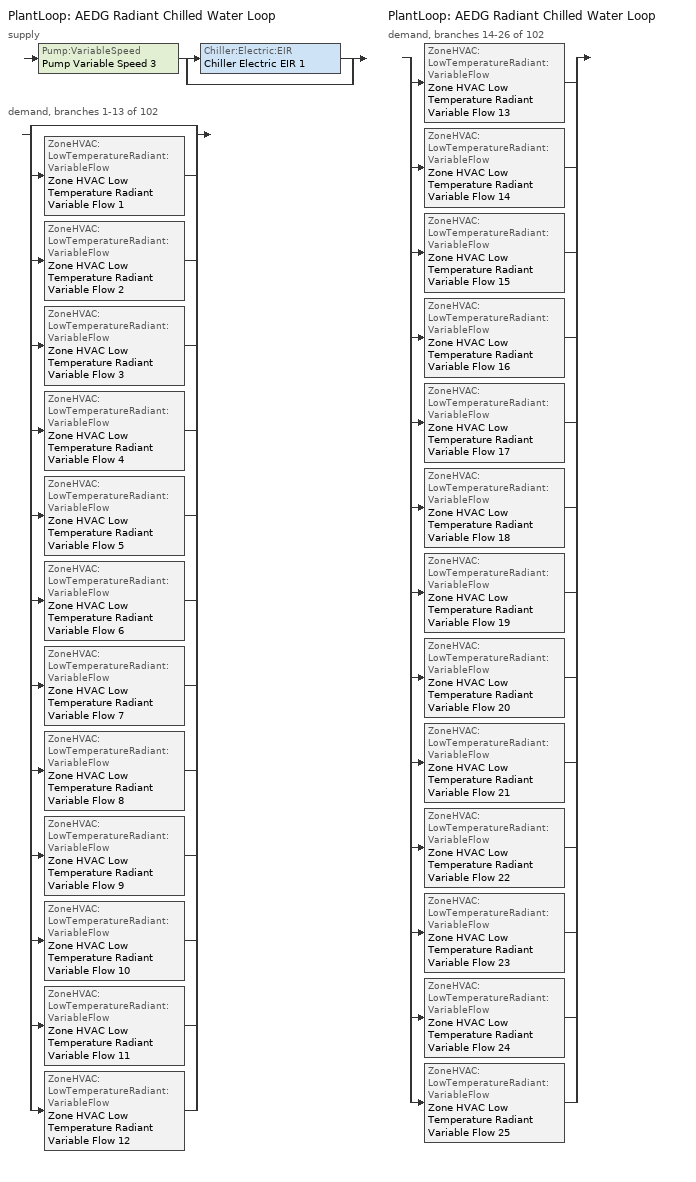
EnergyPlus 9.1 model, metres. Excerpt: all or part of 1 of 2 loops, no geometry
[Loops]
PlantLoop 'AEDG Radiant Chilled Water Loop'
 supply: Pump:VariableSpeed 'Pump Variable Speed 3' > split
  | Chiller:Electric:EIR 'Chiller Electric EIR 1'
  | bypass
 demand, branches 1-13 of 102: split
  | bypass
  | ZoneHVAC:LowTemperatureRadiant:VariableFlow 'Zone HVAC Low Temperature Radiant Variable Flow 1'
  | ZoneHVAC:LowTemperatureRadiant:VariableFlow 'Zone HVAC Low Temperature Radiant Variable Flow 2'
  | ZoneHVAC:LowTemperatureRadiant:VariableFlow 'Zone HVAC Low Temperature Radiant Variable Flow 3'
  | ZoneHVAC:LowTemperatureRadiant:VariableFlow 'Zone HVAC Low Temperature Radiant Variable Flow 4'
  | ZoneHVAC:LowTemperatureRadiant:VariableFlow 'Zone HVAC Low Temperature Radiant Variable Flow 5'
  | ZoneHVAC:LowTemperatureRadiant:VariableFlow 'Zone HVAC Low Temperature Radiant Variable Flow 6'
  | ZoneHVAC:LowTemperatureRadiant:VariableFlow 'Zone HVAC Low Temperature Radiant Variable Flow 7'
  | ZoneHVAC:LowTemperatureRadiant:VariableFlow 'Zone HVAC Low Temperature Radiant Variable Flow 8'
  | ZoneHVAC:LowTemperatureRadiant:VariableFlow 'Zone HVAC Low Temperature Radiant Variable Flow 9'
  | ZoneHVAC:LowTemperatureRadiant:VariableFlow 'Zone HVAC Low Temperature Radiant Variable Flow 10'
  | ZoneHVAC:LowTemperatureRadiant:VariableFlow 'Zone HVAC Low Temperature Radiant Variable Flow 11'
  | ZoneHVAC:LowTemperatureRadiant:VariableFlow 'Zone HVAC Low Temperature Radiant Variable Flow 12'
PlantLoop 'AEDG Radiant Chilled Water Loop'
 demand, branches 14-26 of 102: split
  | ZoneHVAC:LowTemperatureRadiant:VariableFlow 'Zone HVAC Low Temperature Radiant Variable Flow 13'
  | ZoneHVAC:LowTemperatureRadiant:VariableFlow 'Zone HVAC Low Temperature Radiant Variable Flow 14'
  | ZoneHVAC:LowTemperatureRadiant:VariableFlow 'Zone HVAC Low Temperature Radiant Variable Flow 15'
  | ZoneHVAC:LowTemperatureRadiant:VariableFlow 'Zone HVAC Low Temperature Radiant Variable Flow 16'
  | ZoneHVAC:LowTemperatureRadiant:VariableFlow 'Zone HVAC Low Temperature Radiant Variable Flow 17'
  | ZoneHVAC:LowTemperatureRadiant:VariableFlow 'Zone HVAC Low Temperature Radiant Variable Flow 18'
  | ZoneHVAC:LowTemperatureRadiant:VariableFlow 'Zone HVAC Low Temperature Radiant Variable Flow 19'
  | ZoneHVAC:LowTemperatureRadiant:VariableFlow 'Zone HVAC Low Temperature Radiant Variable Flow 20'
  | ZoneHVAC:LowTemperatureRadiant:VariableFlow 'Zone HVAC Low Temperature Radiant Variable Flow 21'
  | ZoneHVAC:LowTemperatureRadiant:VariableFlow 'Zone HVAC Low Temperature Radiant Variable Flow 22'
  | ZoneHVAC:LowTemperatureRadiant:VariableFlow 'Zone HVAC Low Temperature Radiant Variable Flow 23'
  | ZoneHVAC:LowTemperatureRadiant:VariableFlow 'Zone HVAC Low Temperature Radiant Variable Flow 24'
  | ZoneHVAC:LowTemperatureRadiant:VariableFlow 'Zone HVAC Low Temperature Radiant Variable Flow 25'
[ZoneHVAC:LowTemperatureRadiant:VariableFlow] Availability Schedule=Always On Discrete; Hydronic Tubing Inside Diameter {m}=0.012; Hydronic Tubing Length {m}=Autosize; Temperature Control Type=MeanRadiantTemperature; Heating Design Capacity Method=HeatingDesignCapacity; Heating Design Capacity {W}=Autosize; Maximum Hot Water Flow {m3/s}=Autosize; Heating Control Throttling Range {deltaC}=0.5; Heating Control Temperature Schedule=AEDG Office Mean Radiant Heating Setpoint Schedule; Cooling Design Capacity Method=CoolingDesignCapacity; Cooling Design Capacity {W}=Autosize; Maximum Cold Water Flow {m3/s}=Autosize; Cooling Control Throttling Range {deltaC}=0.5; Cooling Control Temperature Schedule=AEDG Office Mean Radiant Cooling Setpoint Schedule; Condensation Control Type=SimpleOff; Condensation Control Dewpoint Offset {C}=1; Number of Circuits=OnePerSurface; Circuit Length {m}=106.7
Name | Zone | Surface Name or Radiant Surface Group
Zone HVAC Low Temperature Radiant Variable Flow 8 | Thermal Zone 32 | Zone HVAC Low Temperature Radiant Variable Flow 8Floors
Zone HVAC Low Temperature Radiant Variable Flow 9 | Thermal Zone 34 | Zone HVAC Low Temperature Radiant Variable Flow 9Floors
Zone HVAC Low Temperature Radiant Variable Flow 22 | Thermal Zone 58 | Zone HVAC Low Temperature Radiant Variable Flow 22Floors
Zone HVAC Low Temperature Radiant Variable Flow 25 | Thermal Zone 66 | Zone HVAC Low Temperature Radiant Variable Flow 25Floors
Zone HVAC Low Temperature Radiant Variable Flow 24 | Thermal Zone 68 | Zone HVAC Low Temperature Radiant Variable Flow 24Floors
Zone HVAC Low Temperature Radiant Variable Flow 15 | Thermal Zone 7 | Zone HVAC Low Temperature Radiant Variable Flow 15Floors
Zone HVAC Low Temperature Radiant Variable Flow 23 | Thermal Zone 73 | Zone HVAC Low Temperature Radiant Variable Flow 23Floors
Zone HVAC Low Temperature Radiant Variable Flow 20 | Thermal Zone 74 | Zone HVAC Low Temperature Radiant Variable Flow 20Floors
Zone HVAC Low Temperature Radiant Variable Flow 18 | Thermal Zone 76 | Zone HVAC Low Temperature Radiant Variable Flow 18Floors
Zone HVAC Low Temperature Radiant Variable Flow 11 | Thermal Zone 77 | Zone HVAC Low Temperature Radiant Variable Flow 11Floors
Zone HVAC Low Temperature Radiant Variable Flow 17 | Thermal Zone 79 | Zone HVAC Low Temperature Radiant Variable Flow 17Floors
Zone HVAC Low Temperature Radiant Variable Flow 19 | Thermal Zone 80 | Zone HVAC Low Temperature Radiant Variable Flow 19Floors
Zone HVAC Low Temperature Radiant Variable Flow 16 | Thermal Zone 81 | Zone HVAC Low Temperature Radiant Variable Flow 16Floors
Zone HVAC Low Temperature Radiant Variable Flow 14 | Thermal Zone 85 | Zone HVAC Low Temperature Radiant Variable Flow 14Floors
Zone HVAC Low Temperature Radiant Variable Flow 13 | Thermal Zone 86 | Zone HVAC Low Temperature Radiant Variable Flow 13Floors
Zone HVAC Low Temperature Radiant Variable Flow 21 | Thermal Zone 87 | Zone HVAC Low Temperature Radiant Variable Flow 21Floors
Zone HVAC Low Temperature Radiant Variable Flow 12 | Thermal Zone 88 | Zone HVAC Low Temperature Radiant Variable Flow 12Floors
Zone HVAC Low Temperature Radiant Variable Flow 10 | Thermal Zone 89 | Zone HVAC Low Temperature Radiant Variable Flow 10Floors
Zone HVAC Low Temperature Radiant Variable Flow 7 | Thermal Zone 90 | Zone HVAC Low Temperature Radiant Variable Flow 7Floors
Zone HVAC Low Temperature Radiant Variable Flow 6 | Thermal Zone 91 | Zone HVAC Low Temperature Radiant Variable Flow 6Floors
Zone HVAC Low Temperature Radiant Variable Flow 4 | Thermal Zone 93 | Zone HVAC Low Temperature Radiant Variable Flow 4Floors
Zone HVAC Low Temperature Radiant Variable Flow 5 | Thermal Zone 94 | Zone HVAC Low Temperature Radiant Variable Flow 5Floors
Zone HVAC Low Temperature Radiant Variable Flow 3 | Thermal Zone 97 | Zone HVAC Low Temperature Radiant Variable Flow 3Floors
Zone HVAC Low Temperature Radiant Variable Flow 2 | Thermal Zone 98 | Zone HVAC Low Temperature Radiant Variable Flow 2Floors
Zone HVAC Low Temperature Radiant Variable Flow 1 | Thermal Zone 99 | Zone HVAC Low Temperature Radiant Variable Flow 1Floors
[ZoneHVAC:LowTemperatureRadiant:SurfaceGroup] Flow Fraction for Surface 1=1
Name | Surface 1
Zone HVAC Low Temperature Radiant Variable Flow 8Floors | Surface 187
Zone HVAC Low Temperature Radiant Variable Flow 9Floors | Surface 199
Zone HVAC Low Temperature Radiant Variable Flow 22Floors | Surface 343
Zone HVAC Low Temperature Radiant Variable Flow 25Floors | Surface 391
Zone HVAC Low Temperature Radiant Variable Flow 24Floors | Surface 403
Zone HVAC Low Temperature Radiant Variable Flow 15Floors | Surface 37
Zone HVAC Low Temperature Radiant Variable Flow 23Floors | Surface 433
Zone HVAC Low Temperature Radiant Variable Flow 20Floors | Surface 439
Zone HVAC Low Temperature Radiant Variable Flow 18Floors | Surface 451
Zone HVAC Low Temperature Radiant Variable Flow 11Floors | Surface 457
Zone HVAC Low Temperature Radiant Variable Flow 17Floors | Surface 469
Zone HVAC Low Temperature Radiant Variable Flow 19Floors | Surface 475
Zone HVAC Low Temperature Radiant Variable Flow 16Floors | Surface 481
Zone HVAC Low Temperature Radiant Variable Flow 14Floors | Surface 505
Zone HVAC Low Temperature Radiant Variable Flow 13Floors | Surface 511
Zone HVAC Low Temperature Radiant Variable Flow 21Floors | Surface 517
Zone HVAC Low Temperature Radiant Variable Flow 12Floors | Surface 523
Zone HVAC Low Temperature Radiant Variable Flow 10Floors | Surface 529
Zone HVAC Low Temperature Radiant Variable Flow 7Floors | Surface 535
Zone HVAC Low Temperature Radiant Variable Flow 6Floors | Surface 541
Zone HVAC Low Temperature Radiant Variable Flow 4Floors | Surface 553
Zone HVAC Low Temperature Radiant Variable Flow 5Floors | Surface 559
Zone HVAC Low Temperature Radiant Variable Flow 3Floors | Surface 577
Zone HVAC Low Temperature Radiant Variable Flow 2Floors | Surface 583
Zone HVAC Low Temperature Radiant Variable Flow 1Floors | Surface 589
[Zone equipment]
Thermal Zone 32: Zone HVAC Low Temperature Radiant Variable Flow 8
Thermal Zone 34: Zone HVAC Low Temperature Radiant Variable Flow 9
Thermal Zone 58: Zone HVAC Low Temperature Radiant Variable Flow 22
Thermal Zone 66: Zone HVAC Low Temperature Radiant Variable Flow 25
Thermal Zone 68: Zone HVAC Low Temperature Radiant Variable Flow 24
Thermal Zone 7: Zone HVAC Low Temperature Radiant Variable Flow 15
Thermal Zone 73: Zone HVAC Low Temperature Radiant Variable Flow 23
Thermal Zone 74: Zone HVAC Low Temperature Radiant Variable Flow 20
Thermal Zone 76: Zone HVAC Low Temperature Radiant Variable Flow 18
Thermal Zone 77: Zone HVAC Low Temperature Radiant Variable Flow 11
Thermal Zone 79: Zone HVAC Low Temperature Radiant Variable Flow 17
Thermal Zone 80: Zone HVAC Low Temperature Radiant Variable Flow 19
Thermal Zone 81: Zone HVAC Low Temperature Radiant Variable Flow 16
Thermal Zone 85: Zone HVAC Low Temperature Radiant Variable Flow 14
Thermal Zone 86: Zone HVAC Low Temperature Radiant Variable Flow 13
Thermal Zone 87: Zone HVAC Low Temperature Radiant Variable Flow 21
Thermal Zone 88: Zone HVAC Low Temperature Radiant Variable Flow 12
Thermal Zone 89: Zone HVAC Low Temperature Radiant Variable Flow 10
Thermal Zone 90: Zone HVAC Low Temperature Radiant Variable Flow 7
Thermal Zone 91: Zone HVAC Low Temperature Radiant Variable Flow 6
Thermal Zone 93: Zone HVAC Low Temperature Radiant Variable Flow 4
Thermal Zone 94: Zone HVAC Low Temperature Radiant Variable Flow 5
Thermal Zone 97: Zone HVAC Low Temperature Radiant Variable Flow 3
Thermal Zone 98: Zone HVAC Low Temperature Radiant Variable Flow 2
Thermal Zone 99: Zone HVAC Low Temperature Radiant Variable Flow 1
[Sizing:Zone] Zone Cooling Design Supply Air Temperature Input Method=SupplyAirTemperature; Zone Cooling Design Supply Air Temperature {C}=14; Zone Cooling Design Supply Air Temperature Difference {deltaC}=11.11; Zone Heating Design Supply Air Temperature Input Method=SupplyAirTemperature; Zone Heating Design Supply Air Temperature {C}=40; Zone Heating Design Supply Air Temperature Difference {deltaC}=11.11; Zone Cooling Design Supply Air Humidity Ratio {kgWater/kgDryAir}=0.0085; Zone Heating Design Supply Air Humidity Ratio {kgWater/kgDryAir}=0.008; Design Specification Outdoor Air Object=90.1-2010 - Office - OpenOffice Ventilation; Zone Heating Sizing Factor=1.25; Zone Cooling Sizing Factor=1.15; Cooling Design Air Flow Method=DesignDay; Cooling Design Air Flow Rate {m3/s}=0; Cooling Minimum Air Flow per Zone Floor Area {m3/s-m2}=0.000762; Cooling Minimum Air Flow {m3/s}=0; Cooling Minimum Air Flow Fraction=0; Heating Design Air Flow Method=DesignDay; Heating Design Air Flow Rate {m3/s}=0; Heating Maximum Air Flow per Zone Floor Area {m3/s-m2}=0.002032; Heating Maximum Air Flow {m3/s}=0.141576; Heating Maximum Air Flow Fraction=0.3; Account for Dedicated Outdoor Air System=No
Name | Design Specification Zone Air Distribution Object
Thermal Zone 32 | Thermal Zone 32 Design Spec Zone Air Dist
Thermal Zone 34 | Thermal Zone 34 Design Spec Zone Air Dist
Thermal Zone 58 | Thermal Zone 58 Design Spec Zone Air Dist
Thermal Zone 66 | Thermal Zone 66 Design Spec Zone Air Dist
Thermal Zone 68 | Thermal Zone 68 Design Spec Zone Air Dist
Thermal Zone 7 | Thermal Zone 7 Design Spec Zone Air Dist
Thermal Zone 73 | Thermal Zone 73 Design Spec Zone Air Dist
Thermal Zone 74 | Thermal Zone 74 Design Spec Zone Air Dist
Thermal Zone 76 | Thermal Zone 76 Design Spec Zone Air Dist
Thermal Zone 77 | Thermal Zone 77 Design Spec Zone Air Dist
Thermal Zone 79 | Thermal Zone 79 Design Spec Zone Air Dist
Thermal Zone 80 | Thermal Zone 80 Design Spec Zone Air Dist
Thermal Zone 81 | Thermal Zone 81 Design Spec Zone Air Dist
Thermal Zone 85 | Thermal Zone 85 Design Spec Zone Air Dist
Thermal Zone 86 | Thermal Zone 86 Design Spec Zone Air Dist
Thermal Zone 87 | Thermal Zone 87 Design Spec Zone Air Dist
Thermal Zone 88 | Thermal Zone 88 Design Spec Zone Air Dist
Thermal Zone 89 | Thermal Zone 89 Design Spec Zone Air Dist
Thermal Zone 90 | Thermal Zone 90 Design Spec Zone Air Dist
Thermal Zone 91 | Thermal Zone 91 Design Spec Zone Air Dist
Thermal Zone 93 | Thermal Zone 93 Design Spec Zone Air Dist
Thermal Zone 94 | Thermal Zone 94 Design Spec Zone Air Dist
Thermal Zone 97 | Thermal Zone 97 Design Spec Zone Air Dist
Thermal Zone 98 | Thermal Zone 98 Design Spec Zone Air Dist
Thermal Zone 99 | Thermal Zone 99 Design Spec Zone Air Dist
[DesignSpecification:ZoneAirDistribution] Zone Air Distribution Effectiveness in Cooling Mode=1; Zone Air Distribution Effectiveness in Heating Mode=1
Thermal Zone 32 Design Spec Zone Air Dist; Thermal Zone 34 Design Spec Zone Air Dist; Thermal Zone 58 Design Spec Zone Air Dist; Thermal Zone 66 Design Spec Zone Air Dist; Thermal Zone 68 Design Spec Zone Air Dist; Thermal Zone 7 Design Spec Zone Air Dist; Thermal Zone 73 Design Spec Zone Air Dist; Thermal Zone 74 Design Spec Zone Air Dist; Thermal Zone 76 Design Spec Zone Air Dist; Thermal Zone 77 Design Spec Zone Air Dist; Thermal Zone 79 Design Spec Zone Air Dist; Thermal Zone 80 Design Spec Zone Air Dist; Thermal Zone 81 Design Spec Zone Air Dist; Thermal Zone 85 Design Spec Zone Air Dist; Thermal Zone 86 Design Spec Zone Air Dist; Thermal Zone 87 Design Spec Zone Air Dist; Thermal Zone 88 Design Spec Zone Air Dist; Thermal Zone 89 Design Spec Zone Air Dist; Thermal Zone 90 Design Spec Zone Air Dist; Thermal Zone 91 Design Spec Zone Air Dist; Thermal Zone 93 Design Spec Zone Air Dist; Thermal Zone 94 Design Spec Zone Air Dist; Thermal Zone 97 Design Spec Zone Air Dist; Thermal Zone 98 Design Spec Zone Air Dist; Thermal Zone 99 Design Spec Zone Air Dist
[DesignSpecification:OutdoorAir]
90.1-2010 - Office - OpenOffice Ventilation: Outdoor Air Method=Sum; Outdoor Air Flow per Person {m3/s-person}=0.00235974; Outdoor Air Flow per Zone Floor Area {m3/s-m2}=0.0003048; Outdoor Air Flow per Zone {m3/s}=0; Outdoor Air Flow Air Changes per Hour {1/hr}=0
[PlantLoop]
AEDG Radiant Chilled Water Loop: Fluid Type=Water; Plant Equipment Operation Scheme=AEDG Radiant Chilled Water Loop Operation Schemes; Maximum Loop Temperature {C}=98; Minimum Loop Temperature {C}=1; Maximum Loop Flow Rate {m3/s}=Autosize; Minimum Loop Flow Rate {m3/s}=0; Plant Loop Volume {m3}=Autocalculate; Load Distribution Scheme=Optimal; Plant Loop Demand Calculation Scheme=SingleSetpoint
[Sizing:Plant]
AEDG Radiant Chilled Water Loop: Loop Type=Cooling; Design Loop Exit Temperature {C}=15; Loop Design Temperature Difference {deltaC}=6.7; Sizing Option=NonCoincident; Zone Timesteps in Averaging Window=1; Coincident Sizing Factor Mode=None
[Pump:VariableSpeed]
Pump Variable Speed 3: Design Maximum Flow Rate {m3/s}=Autosize; Design Pump Head {Pa}=149453; Design Power Consumption {W}=Autosize; Motor Efficiency=0.9; Fraction of Motor Inefficiencies to Fluid Stream=0; Coefficient 1 of the Part Load Performance Curve=0; Coefficient 2 of the Part Load Performance Curve=0.0216; Coefficient 3 of the Part Load Performance Curve=-0.0325; Coefficient 4 of the Part Load Performance Curve=1.0095; Design Minimum Flow Rate {m3/s}=0; Pump Control Type=Intermittent; Skin Loss Radiative Fraction=0.5; Design Power Sizing Method=PowerPerFlowPerPressure; Design Electric Power per Unit Flow Rate {W/(m3/s)}=348701.1; Design Shaft Power per Unit Flow Rate per Unit Head {W/((m3/s)-Pa)}=1.28205; Design Minimum Flow Rate Fraction=0
[Chiller:Electric:EIR]
Chiller Electric EIR 1: Reference Capacity {W}=Autosize; Reference COP {W/W}=2.93; Reference Leaving Chilled Water Temperature {C}=6.67; Reference Entering Condenser Fluid Temperature {C}=29.4; Reference Chilled Water Flow Rate {m3/s}=Autosize; Reference Condenser Fluid Flow Rate {m3/s}=Autosize; Cooling Capacity Function of Temperature Curve=Curve Biquadratic 201; Electric Input to Cooling Output Ratio Function of Temperature Curve=Curve Biquadratic 202; Electric Input to Cooling Output Ratio Function of Part Load Ratio Curve=Curve Quadratic 501; Minimum Part Load Ratio=0.1; Maximum Part Load Ratio=1; Optimum Part Load Ratio=1; Minimum Unloading Ratio=0.2; Condenser Type=AirCooled; Condenser Fan Power Ratio {W/W}=0; Fraction of Compressor Electric Consumption Rejected by Condenser=1; Leaving Chilled Water Lower Temperature Limit {C}=2; Chiller Flow Mode=ConstantFlow; Sizing Factor=1
[SetpointManager:Scheduled]
Setpoint Manager Scheduled 3: Control Variable=Temperature; Schedule=AEDG CW-Radiant-Loop-Temp-Schedule
[PlantEquipmentOperationSchemes]
AEDG Radiant Chilled Water Loop Operation Schemes: Control Scheme 1=AEDG Radiant Chilled Water Loop Cooling Operation Scheme; Control Scheme 1 Schedule=Always On Discrete
[PlantEquipmentOperation:CoolingLoad]
AEDG Radiant Chilled Water Loop Cooling Operation Scheme: Load Range 1 Lower Limit {W}=0; Load Range 1 Upper Limit {W}=1000000000; Range 1 Equipment List=AEDG Radiant Chilled Water Loop Cooling Equipment List
[PlantEquipmentList]
AEDG Radiant Chilled Water Loop Cooling Equipment List: Chiller Electric EIR 1
[Schedule:Constant]
Always On Discrete: OnOff, 1
[Schedule:Day:Interval]
AEDG Office Mean Radiant Heating Setpoint Schedule Sunday: No, 24:00, 18.3
AEDG Office Mean Radiant Heating Setpoint Schedule Weekday; AEDG Office Mean Radiant Heating Setpoint Schedule Summer Design Day: No, 06:00, 18.3, 22:00, 18.8, 24:00, 18.3
AEDG Office Mean Radiant Heating Setpoint Schedule Saturday: No, 06:00, 18.3, 18:00, 18.8, 24:00, 18.3
AEDG Office Mean Radiant Heating Setpoint Schedule Winter Design Day: No, 24:00, 18.8
AEDG Office Mean Radiant Cooling Setpoint Schedule Sunday: No, 24:00, 26.7
AEDG Office Mean Radiant Cooling Setpoint Schedule Weekday; AEDG Office Mean Radiant Cooling Setpoint Schedule Winter Design Day: No, 06:00, 26.7, 22:00, 24, 24:00, 26.7
AEDG Office Mean Radiant Cooling Setpoint Schedule Saturday: No, 06:00, 26.7, 18:00, 24, 24:00, 26.7
AEDG Office Mean Radiant Cooling Setpoint Schedule Summer Design Day: No, 24:00, 24
AEDG CW-Radiant-Loop-Temp-Schedule All Days: No, 24:00, 15
[Schedule:Week:Daily]
AEDG Office Mean Radiant Heating Setpoint Schedule Week Rule - Jan1-Dec31: AEDG Office Mean Radiant Heating Setpoint Schedule Sunday, AEDG Office Mean Radiant Heating Setpoint Schedule Weekday, AEDG Office Mean Radiant Heating Setpoint Schedule Weekday, AEDG Office Mean Radiant Heating Setpoint Schedule Weekday, AEDG Office Mean Radiant Heating Setpoint Schedule Weekday, AEDG Office Mean Radiant Heating Setpoint Schedule Weekday, AEDG Office Mean Radiant Heating Setpoint Schedule Saturday, AEDG Office Mean Radiant Heating Setpoint Schedule Weekday, AEDG Office Mean Radiant Heating Setpoint Schedule Summer Design Day, AEDG Office Mean Radiant Heating Setpoint Schedule Winter Design Day, AEDG Office Mean Radiant Heating Setpoint Schedule Weekday, AEDG Office Mean Radiant Heating Setpoint Schedule Weekday
AEDG Office Mean Radiant Cooling Setpoint Schedule Week Rule - Jan1-Dec31: AEDG Office Mean Radiant Cooling Setpoint Schedule Sunday, AEDG Office Mean Radiant Cooling Setpoint Schedule Weekday, AEDG Office Mean Radiant Cooling Setpoint Schedule Weekday, AEDG Office Mean Radiant Cooling Setpoint Schedule Weekday, AEDG Office Mean Radiant Cooling Setpoint Schedule Weekday, AEDG Office Mean Radiant Cooling Setpoint Schedule Weekday, AEDG Office Mean Radiant Cooling Setpoint Schedule Saturday, AEDG Office Mean Radiant Cooling Setpoint Schedule Weekday, AEDG Office Mean Radiant Cooling Setpoint Schedule Summer Design Day, AEDG Office Mean Radiant Cooling Setpoint Schedule Winter Design Day, AEDG Office Mean Radiant Cooling Setpoint Schedule Weekday, AEDG Office Mean Radiant Cooling Setpoint Schedule Weekday
AEDG CW-Radiant-Loop-Temp-Schedule Week Rule - Jan1-Dec31: AEDG CW-Radiant-Loop-Temp-Schedule All Days, AEDG CW-Radiant-Loop-Temp-Schedule All Days, AEDG CW-Radiant-Loop-Temp-Schedule All Days, AEDG CW-Radiant-Loop-Temp-Schedule All Days, AEDG CW-Radiant-Loop-Temp-Schedule All Days, AEDG CW-Radiant-Loop-Temp-Schedule All Days, AEDG CW-Radiant-Loop-Temp-Schedule All Days, AEDG CW-Radiant-Loop-Temp-Schedule All Days, AEDG CW-Radiant-Loop-Temp-Schedule All Days, AEDG CW-Radiant-Loop-Temp-Schedule All Days, AEDG CW-Radiant-Loop-Temp-Schedule All Days, AEDG CW-Radiant-Loop-Temp-Schedule All Days
[Schedule:Year]
AEDG Office Mean Radiant Heating Setpoint Schedule: AEDG Office Mean Radiant Heating Setpoint Schedule Week Rule - Jan1-Dec31, 1, 1, 12, 31
AEDG Office Mean Radiant Cooling Setpoint Schedule: AEDG Office Mean Radiant Cooling Setpoint Schedule Week Rule - Jan1-Dec31, 1, 1, 12, 31
AEDG CW-Radiant-Loop-Temp-Schedule: AEDG CW-Radiant-Loop-Temp-Schedule Week Rule - Jan1-Dec31, 1, 1, 12, 31
[Curve:Biquadratic] Minimum Value of x=0; Maximum Value of x=20; Minimum Value of y=0; Maximum Value of y=50
Name | Coefficient1 Constant | Coefficient2 x | Coefficient3 x**2 | Coefficient4 y | Coefficient5 y**2 | Coefficient6 x*y
Curve Biquadratic 201 | 1.05 | 0.0336 | 0.000215 | -0.00518 | -4.42e-05 | -0.000215
Curve Biquadratic 202 | 0.583 | -0.00404 | 0.000468 | -0.000224 | 0.000481 | -0.000682
[Curve:Quadratic]
Curve Quadratic 501: Coefficient1 Constant=0.0419; Coefficient2 x=0.625; Coefficient3 x**2=0.323; Minimum Value of x=0; Maximum Value of x=1.2
